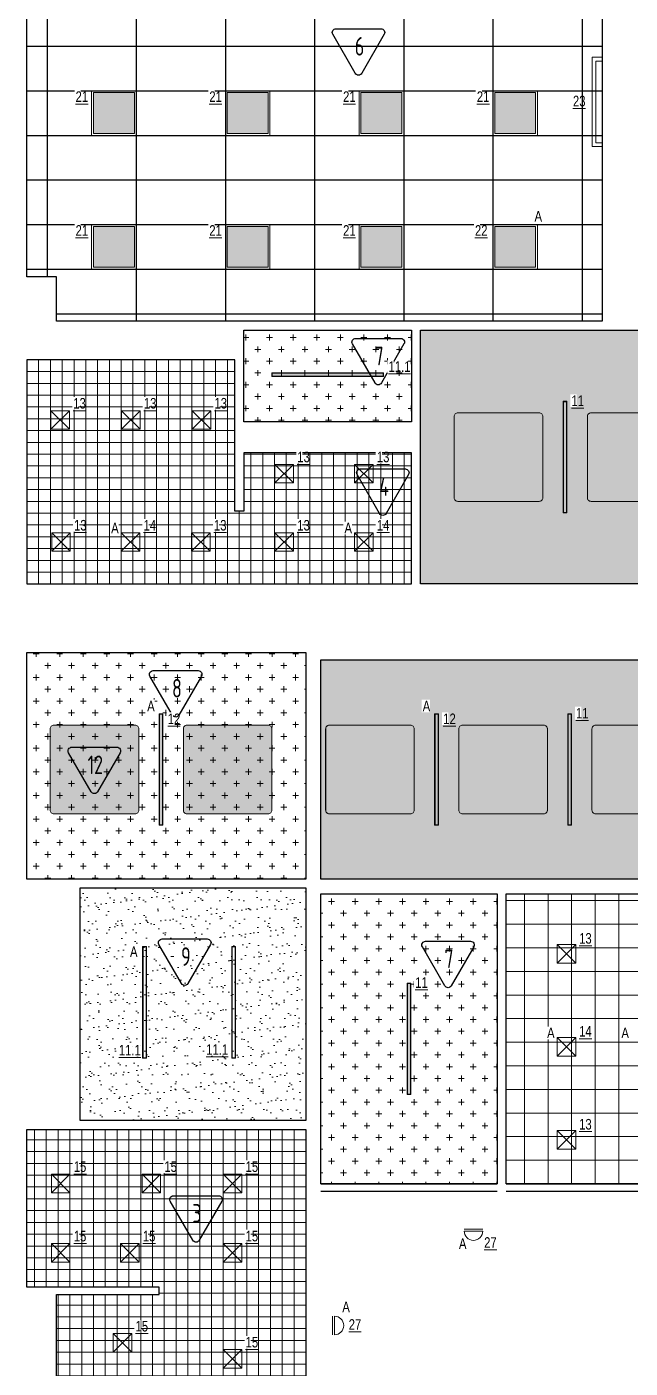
# Model space of a CAD drawing. Header units: millimetres. Extents: x -510890 to 418982, y -118257 to 141350.
# Drawn here: x -194639 to -186518, y 64616 to 82661 of the extents above; entities that cross this region are included whole.
import ezdxf

# ---------------------------------------------------------------- set-up
doc = ezdxf.new("R2010")
doc.units = ezdxf.units.MM
for name, color, linetype, lineweight in [('_ЭОМ_ОБЩ_Освещение_текст тип светильника', 172, 'Continuous', 50), ('_ЭОМ_светильник А', 1, 'Continuous', 35), ('_ЭОМ_светильник Р', 4, 'Continuous', 35), ('АР_Потолки_Штриховка', 252, 'Continuous', 0), ('АР_Потолок_Грильято_черный_100х100', 250, 'Continuous', 5), ('СИЛА', 1, 'Continuous', 30)]:
    doc.layers.add(name, color=color, linetype=linetype, lineweight=lineweight)
doc.layers.add('X-ref Light', color=250, linetype='Continuous')
doc.layers.add('X-ref Light Emergency', color=249, linetype='Continuous')
for name, color, linetype, lineweight, true_color in [('АР_Потолок_RAL 095 85 40', 7, 'Continuous', 5, 0xddc87a), ('АР_Потолок_RAL 100 70 20', 7, 'Continuous', 5, 0xb3ac85), ('АР_Потолок_Грильято_белый_50х50', 7, 'Continuous', 5, 0x8e00bd), ('АР_Потолок_Грильято_черный_50х50', 7, 'Continuous', 5, 0xfa3e00), ('АР_Потолок_Покраска', 7, 'Continuous', 5, 0x007399), ('АР_Потолок_Текстура дерево', 7, 'Continuous', 5, 0xe7bf8e)]:
    doc.layers.add(name, color=color, linetype=linetype, lineweight=lineweight, true_color=true_color)
doc.layers.get('X-ref Light').off()
doc.styles.add('ISOCPEUR', font='isocpeur.ttf', dxfattribs={"height": 800})
doc.styles.add('ГОСТ', font='cad.shx', dxfattribs={"width": 0.8})

# ---------------------------------------------------------------- blocks, each defined once
blk = doc.blocks.new('40 НА 40 ГРИЛЬЯТО ДЛЯ 50')
at = {"color": 0, "linetype": 'ByBlock', "lineweight": -2, "ltscale": 100}
for points in [[(125, -125), (-125, -125), (-125, 125), (125, 125), (125, -125)], [(125, 125), (-125, -125)], [(-125, 125), (125, -125)]]:
    blk.add_lwpolyline(points, dxfattribs=at)
blk = doc.blocks.new('RVE-PLS5070-1500-P')
at = {"color": 0, "linetype": 'ByBlock', "lineweight": -2, "ltscale": 40}
for points in [[(750, -25), (-750, -25), (-750, 25), (750, 25)], [(745, -20), (-745, -20), (-745, 20), (745, 20)]]:
    blk.add_lwpolyline(points, close=True, dxfattribs=at)
blk = doc.blocks.new('НАРУЖНЫЙ СВЕТИЛЬНИК')
at = {"color": 0, "linetype": 'ByBlock', "lineweight": -2}
for p, q in [((0, 250), (0, -250)), ((50, 250), (50, -250))]:
    blk.add_line(p, q, dxfattribs=at)
blk.add_arc((50, 0), 250, 270, 90, dxfattribs=at)
blk = doc.blocks.new('Кососвет')
at = {"color": 0, "linetype": 'ByBlock', "lineweight": -2, "ltscale": 40}
for points in [[(-600, 26), (600, 26), (600, -111)], [(-600, 26), (-600, -111)], [(-600, -111), (-550, -111)], [(-550, -24), (550, -24)], [(-550, -111), (-550, -24)], [(600, -111), (550, -111), (550, -24)]]:
    blk.add_lwpolyline(points, dxfattribs=at)
blk = doc.blocks.new('RVE-SLIM-PRIME-595')
at = {"color": 0, "linetype": 'ByBlock', "lineweight": -2, "ltscale": 40}
for points in [[(300, -300), (-300, -300), (-300, 300), (300, 300)], [(275, -275), (-275, -275), (-275, 275), (275, 275)]]:
    blk.add_lwpolyline(points, close=True, dxfattribs=at)
blk = doc.blocks.new('A$C35e846bc')
at = {"layer": 'АР_Потолки_Штриховка', "color": 18, "lineweight": 18, "ltscale": 100, "true_color": 0x000000}
for points in [[(15337, 22945), (14737, 22945), (14737, 23545), (15337, 23545)], [(15312, 22970), (14762, 22970), (14762, 23520), (15312, 23520)], [(17137, 22945), (16537, 22945), (16537, 23545), (17137, 23545)], [(17112, 22970), (16562, 22970), (16562, 23520), (17112, 23520)], [(18937, 22945), (18337, 22945), (18337, 23545), (18937, 23545)], [(18912, 22970), (18362, 22970), (18362, 23520), (18912, 23520)], [(20737, 22945), (20137, 22945), (20137, 23545), (20737, 23545)], [(20712, 22970), (20162, 22970), (20162, 23520), (20712, 23520)], [(15337, 21145), (14737, 21145), (14737, 21745), (15337, 21745)], [(15312, 21170), (14762, 21170), (14762, 21720), (15312, 21720)], [(17137, 21145), (16537, 21145), (16537, 21745), (17137, 21745)], [(17112, 21170), (16562, 21170), (16562, 21720), (17112, 21720)], [(18937, 21145), (18337, 21145), (18337, 21745), (18937, 21745)], [(18912, 21170), (18362, 21170), (18362, 21720), (18912, 21720)], [(20737, 21145), (20137, 21145), (20137, 21745), (20737, 21745)], [(20712, 21170), (20162, 21170), (20162, 21720), (20712, 21720)], [(18664, 19750), (17164, 19750), (17164, 19700), (18664, 19700)], [(18659, 19745), (17169, 19745), (17169, 19705), (18659, 19705)], [(21084, 19367), (21084, 17867), (21134, 17867), (21134, 19367)], [(21089, 19362), (21089, 17872), (21129, 17872), (21129, 19362)], [(15647, 15164), (15647, 13664), (15697, 13664), (15697, 15164)], [(15652, 15159), (15652, 13669), (15692, 13669), (15692, 15159)], [(19354, 15164), (19354, 13664), (19404, 13664), (19404, 15164)], [(19359, 15159), (19359, 13669), (19399, 13669), (19399, 15159)], [(21146, 15164), (21146, 13664), (21196, 13664), (21196, 15164)], [(21151, 15159), (21151, 13669), (21191, 13669), (21191, 15159)], [(18982, 11540), (18982, 10040), (19032, 10040), (19032, 11540)], [(18987, 11535), (18987, 10045), (19027, 10045), (19027, 11535)]]:
    blk.add_lwpolyline(points, close=True, dxfattribs=at)
for points in [[(14180, 13868), (14180, 14960, -0.414214), (14230, 15010), (15322, 15010, -0.414214), (15372, 14960), (15372, 13868, -0.414214), (15322, 13818), (14230, 13818, -0.414214)], [(15972, 13868), (15972, 14960, -0.414214), (16022, 15010), (17114, 15010, -0.414214), (17164, 14960), (17164, 13868, -0.414214), (17114, 13818), (16022, 13818, -0.414214)], [(17887, 13868), (17887, 14960, -0.414214), (17937, 15010), (19029, 15010, -0.414214), (19079, 14960), (19079, 13868, -0.414214), (19029, 13818), (17937, 13818, -0.414214)], [(19679, 13868), (19679, 14960, -0.414214), (19729, 15010), (20821, 15010, -0.414214), (20871, 14960), (20871, 13868, -0.414214), (20821, 13818), (19729, 13818, -0.414214)], [(21471, 13868), (21471, 14960, -0.414214), (21521, 15010), (22613, 15010, -0.414214), (22663, 14960), (22663, 13868, -0.414214), (22613, 13818), (21521, 13818, -0.414214)]]:
    blk.add_lwpolyline(points, format="xyb", close=True, dxfattribs=at)
at = {"layer": '_ЭОМ_светильник А', "color": 18, "lineweight": 18, "ltscale": 100, "true_color": 0x000000}
blk.add_blockref('RVE-SLIM-PRIME-595', (20437, 21445), dxfattribs=at)
at = {"layer": '_ЭОМ_светильник А', "color": 18, "lineweight": 18, "ltscale": 100, "true_color": 0x000000, "xscale": -1}
for p in [(15261, 17475), (18401, 17475)]:
    blk.add_blockref('40 НА 40 ГРИЛЬЯТО ДЛЯ 50', p, dxfattribs=at)
at = {"layer": '_ЭОМ_светильник А', "color": 18, "lineweight": 18, "ltscale": 100, "true_color": 0x000000}
for name, p, rotation in [('RVE-PLS5070-1500-P', (15672, 14414), 270), ('RVE-PLS5070-1500-P', (19379, 14414), 270), ('40 НА 40 ГРИЛЬЯТО ДЛЯ 50', (21128, 10683), 90)]:
    blk.add_blockref(name, p, dxfattribs=dict(at, rotation=rotation))
at = {"layer": '_ЭОМ_светильник Р', "color": 18, "lineweight": 18, "ltscale": 100, "true_color": 0x000000}
for name, p, rotation in [('Кососвет', (21498, 23395), 89.99999999999999), ('RVE-PLS5070-1500-P', (21109, 18617), 89.99999999999997), ('RVE-PLS5070-1500-P', (21171, 14414), 89.99999999999997), ('40 НА 40 ГРИЛЬЯТО ДЛЯ 50', (21128, 11933), 90), ('RVE-PLS5070-1500-P', (19007, 10790), 89.99999999999997), ('40 НА 40 ГРИЛЬЯТО ДЛЯ 50', (21128, 9433), 90)]:
    blk.add_blockref(name, p, dxfattribs=dict(at, rotation=rotation))
for name, p in [('RVE-SLIM-PRIME-595', (15037, 23245)), ('RVE-SLIM-PRIME-595', (16837, 23245)), ('RVE-SLIM-PRIME-595', (18637, 23245)), ('RVE-SLIM-PRIME-595', (20437, 23245)), ('RVE-SLIM-PRIME-595', (15037, 21445)), ('RVE-SLIM-PRIME-595', (16837, 21445)), ('RVE-SLIM-PRIME-595', (18637, 21445)), ('40 НА 40 ГРИЛЬЯТО ДЛЯ 50', (14321, 8846)), ('40 НА 40 ГРИЛЬЯТО ДЛЯ 50', (15541, 8846)), ('40 НА 40 ГРИЛЬЯТО ДЛЯ 50', (16634, 8846)), ('40 НА 40 ГРИЛЬЯТО ДЛЯ 50', (14321, 7912)), ('40 НА 40 ГРИЛЬЯТО ДЛЯ 50', (15251, 7912)), ('40 НА 40 ГРИЛЬЯТО ДЛЯ 50', (16634, 7912)), ('40 НА 40 ГРИЛЬЯТО ДЛЯ 50', (15153, 6700)), ('40 НА 40 ГРИЛЬЯТО ДЛЯ 50', (16634, 6486))]:
    blk.add_blockref(name, p, dxfattribs=at)
at = {"layer": '_ЭОМ_светильник Р', "color": 18, "lineweight": 18, "ltscale": 100, "true_color": 0x000000, "xscale": -1}
for p in [(14315, 19116), (15265, 19116), (16215, 19116), (17330, 18394), (18401, 18394), (14325, 17475), (16208, 17475), (17330, 17475)]:
    blk.add_blockref('40 НА 40 ГРИЛЬЯТО ДЛЯ 50', p, dxfattribs=at)
at = {"layer": 'X-ref Light Emergency', "color": 18, "linetype": 'ByBlock', "lineweight": 18, "ltscale": 40, "true_color": 0x000000, "rotation": 180}
blk.add_blockref('40 НА 40 ГРИЛЬЯТО ДЛЯ 50', (16634, 6486), dxfattribs=at)
at = {"layer": '_ЭОМ_ОБЩ_Освещение_текст тип светильника', "color": 18, "lineweight": 18, "ltscale": 40, "true_color": 0x000000, "char_height": 142.2, "width": 55.87, "attachment_point": 1, "style": 'ГОСТ', "bg_fill": 3, "box_fill_scale": 1.1, "bg_fill_color": 256, "bg_fill_transparency": 0}
for insert in [(15103, 10710), (16279, 10718)]:
    blk.add_mtext('{\\L11.1}', dxfattribs=dict(at, insert=insert))
at = {"layer": '_ЭОМ_светильник А', "color": 18, "lineweight": 18, "ltscale": 100, "true_color": 0x000000, "char_height": 142, "attachment_point": 1, "style": 'ГОСТ', "bg_fill": 3, "box_fill_scale": 1.1, "bg_fill_color": 256, "bg_fill_transparency": 0}
for insert, width in [((15254, 12034), 86.04), ((21867, 10942), 86.04), ((19681, 8106), 93.25), ((18111, 7255), 93.25)]:
    blk.add_mtext('А', dxfattribs=dict(at, insert=insert, width=width))
at = {"layer": '_ЭОМ_светильник А', "color": 18, "lineweight": 18, "ltscale": 100, "true_color": 0x000000, "rotation": 269.9999999999999}
blk.add_blockref('RVE-PLS5070-1500-P', (15449, 11282), dxfattribs=at)
at = {"layer": '_ЭОМ_светильник Р', "color": 18, "lineweight": 18, "ltscale": 100, "true_color": 0x000000, "rotation": 269.9999999999999}
blk.add_blockref('RVE-PLS5070-1500-P', (16649, 11282), dxfattribs=at)
at = {"layer": 'СИЛА', "color": 18, "lineweight": 18, "true_color": 0x000000, "xscale": 0.5, "yscale": 0.5, "zscale": 0.5, "rotation": 270}
blk.add_blockref('НАРУЖНЫЙ СВЕТИЛЬНИК', (19876, 8230), dxfattribs=at)
at = {"layer": 'СИЛА', "color": 18, "lineweight": 18, "true_color": 0x000000, "xscale": 0.5, "yscale": 0.5, "zscale": 0.5}
blk.add_blockref('НАРУЖНЫЙ СВЕТИЛЬНИК', (17980, 6934), dxfattribs=at)
at = {"layer": '_ЭОМ_ОБЩ_Освещение_текст тип светильника', "color": 18, "lineweight": 18, "ltscale": 40, "true_color": 0x000000, "char_height": 142.2, "width": 55.87, "attachment_point": 1, "style": 'ГОСТ', "bg_fill": 3, "box_fill_scale": 1.1, "bg_fill_color": 256, "bg_fill_transparency": 0}
for s, insert in [('{\\L21}', (14521, 23537)), ('{\\L21}', (16321, 23537)), ('{\\L21}', (18121, 23537)), ('{\\L21}', (19921, 23537)), ('{\\L23}', (21215, 23478)), ('{\\L21}', (14521, 21737)), ('{\\L21}', (16321, 21737)), ('{\\L21}', (18121, 21737)), ('{\\L22}', (19896, 21737)), ('{\\L11.1}', (18733, 19906)), ('{\\L13}', (14490, 19412)), ('{\\L13}', (15440, 19412)), ('{\\L13}', (16390, 19412)), ('{\\L11}', (21194, 19446)), ('{\\L13}', (17505, 18690)), ('{\\L13}', (18576, 18690)), ('{\\L13}', (14500, 17771)), ('{\\L14}', (15436, 17771)), ('{\\L13}', (16383, 17771)), ('{\\L13}', (17505, 17771)), ('{\\L14}', (18576, 17771)), ('{\\L12}', (15761, 15167, 0)), ('{\\L12}', (19469, 15167, 0)), ('{\\L11}', (21256, 15243)), ('{\\L13}', (21298, 12213)), ('{\\L11}', (19092, 11619)), ('{\\L14}', (21298, 10963)), ('{\\L13}', (21298, 9713)), ('{\\L15}', (14497, 9142)), ('{\\L15}', (15716, 9142)), ('{\\L15}', (16809, 9142)), ('{\\L15}', (14497, 8208)), ('{\\L15}', (15426, 8208)), ('{\\L15}', (16809, 8208)), ('{\\L15}', (15328, 6996)), ('{\\L15}', (16809, 6781))]:
    blk.add_mtext(s, dxfattribs=dict(at, insert=insert))
at = {"layer": '_ЭОМ_светильник А', "color": 18, "lineweight": 18, "ltscale": 100, "true_color": 0x000000, "char_height": 142, "width": 86.04, "attachment_point": 1, "style": 'ГОСТ', "bg_fill": 3, "box_fill_scale": 1.1, "bg_fill_color": 256, "bg_fill_transparency": 0}
for insert in [(20698, 21928), (15000, 17734), (18140, 17734), (15485, 15338), (19193, 15338), (20867, 10942)]:
    blk.add_mtext('А', dxfattribs=dict(at, insert=insert))
at = {"layer": '_ЭОМ_светильник Р', "color": 18, "lineweight": 18, "ltscale": 100, "true_color": 0x000000, "rotation": 180}
blk.add_blockref('RVE-PLS5070-1500-P', (17914, 19725), dxfattribs=at)
at = {"layer": '_ЭОМ_ОБЩ_Освещение_текст тип светильника', "color": 18, "lineweight": 18, "ltscale": 40, "true_color": 0x000000, "char_height": 142.2, "width": 55.87, "attachment_point": 1, "style": 'ГОСТ', "bg_fill": 3, "box_fill_scale": 1.1, "bg_fill_color": 256, "bg_fill_transparency": 0}
for insert in [(20020, 8122), (18197, 7019)]:
    blk.add_mtext('{\\L27}', dxfattribs=dict(at, insert=insert))

msp = doc.modelspace()

# ---------------------------------------------------------------- hatches: boundary and pattern name
at = {"layer": 'АР_Потолки_Штриховка', "ltscale": 100, "true_color": 0xf8f6b0}
h = msp.add_hatch(color=51, dxfattribs=at)
h.dxf.hatch_style = 1
h.paths.add_polyline_path([(-193741.7, 81225.5), (-193191.7, 81225.5), (-193191.7, 81775.5), (-193741.7, 81775.5)])
h = msp.add_hatch(color=51, dxfattribs=at)
h.dxf.hatch_style = 1
h.paths.add_polyline_path([(-191941.7, 81225.5), (-191391.7, 81225.5), (-191391.7, 81775.5), (-191941.7, 81775.5)])
h = msp.add_hatch(color=51, dxfattribs=at)
h.dxf.hatch_style = 1
h.paths.add_polyline_path([(-190141.7, 81225.5), (-189591.7, 81225.5), (-189591.7, 81775.5), (-190141.7, 81775.5)])
h = msp.add_hatch(color=51, dxfattribs=at)
h.dxf.hatch_style = 1
h.paths.add_polyline_path([(-188341.7, 81225.5), (-187791.7, 81225.5), (-187791.7, 81775.5), (-188341.7, 81775.5)])
h = msp.add_hatch(color=51, dxfattribs=at)
h.dxf.hatch_style = 1
h.paths.add_polyline_path([(-193741.7, 79425.5), (-193191.7, 79425.5), (-193191.7, 79975.5), (-193741.7, 79975.5)])
h = msp.add_hatch(color=51, dxfattribs=at)
h.dxf.hatch_style = 1
h.paths.add_polyline_path([(-191941.7, 79425.5), (-191391.7, 79425.5), (-191391.7, 79975.5), (-191941.7, 79975.5)])
h = msp.add_hatch(color=51, dxfattribs=at)
h.dxf.hatch_style = 1
h.paths.add_polyline_path([(-190141.7, 79425.5), (-189591.7, 79425.5), (-189591.7, 79975.5), (-190141.7, 79975.5)])
h = msp.add_hatch(color=51, dxfattribs=at)
h.dxf.hatch_style = 1
h.paths.add_polyline_path([(-188341.7, 79425.5), (-187791.7, 79425.5), (-187791.7, 79975.5), (-188341.7, 79975.5)])
h = msp.add_hatch(color=51, dxfattribs=at)
h.dxf.hatch_style = 1
h.paths.add_polyline_path([(-189845, 78000.3), (-191335, 78000.3), (-191335, 77960.3), (-189845, 77960.3)])
h = msp.add_hatch(color=51, dxfattribs=at)
h.dxf.hatch_style = 1
h.paths.add_polyline_path([(-187414.9, 77618), (-187414.9, 76128), (-187374.9, 76128), (-187374.9, 77618)])
h = msp.add_hatch(color=51, dxfattribs=at)
h.dxf.hatch_style = 1
h.paths.add_polyline_path([(-192852.2, 73415.1), (-192852.2, 71925.1), (-192812.2, 71925.1), (-192812.2, 73415.1)])
h = msp.add_hatch(color=51, dxfattribs=at)
h.dxf.hatch_style = 1
h.paths.add_polyline_path([(-189144.4, 73415.1), (-189144.4, 71925.1), (-189104.4, 71925.1), (-189104.4, 73415.1)])
h = msp.add_hatch(color=51, dxfattribs=at)
h.dxf.hatch_style = 1
h.paths.add_polyline_path([(-187352.4, 73415.1), (-187352.4, 71925.1), (-187312.4, 71925.1), (-187312.4, 73415.1)])
h = msp.add_hatch(color=51, dxfattribs=at)
h.dxf.hatch_style = 1
h.paths.add_polyline_path([(-189516.4, 69790.7), (-189516.4, 68300.7), (-189476.4, 68300.7), (-189476.4, 69790.7)])
at = {"layer": 'АР_Потолок_RAL 095 85 40', "transparency": 33554687}
h = msp.add_hatch(color=256, dxfattribs=at)
h.dxf.hatch_style = 1
h.paths.add_polyline_path([(-185902.9, 77419, 0.4142136), (-185952.9, 77469), (-187044.9, 77469, 0.4142136), (-187094.9, 77419), (-187094.9, 76327, 0.4142136), (-187044.9, 76277), (-185952.9, 76277, 0.4142136), (-185902.9, 76327)])
h = msp.add_hatch(color=256, dxfattribs=at)
h.dxf.hatch_style = 1
h.paths.add_polyline_path([(-191340.2, 73216.1, 0.4142136), (-191390.2, 73266.1), (-192482.2, 73266.1, 0.4142136), (-192532.2, 73216.1), (-192532.2, 72124.1, 0.4142136), (-192482.2, 72074.1), (-191390.2, 72074.1, 0.4142136), (-191340.2, 72124.1)])
h = msp.add_hatch(color=256, dxfattribs=at)
h.dxf.hatch_style = 1
h.paths.add_polyline_path([(-185840.4, 73216.1, 0.4142136), (-185890.4, 73266.1), (-186982.4, 73266.1, 0.4142136), (-187032.4, 73216.1), (-187032.4, 72124.1, 0.4142136), (-186982.4, 72074.1), (-185890.4, 72074.1, 0.4142136), (-185840.4, 72124.1)])
at = {"layer": 'АР_Потолок_RAL 100 70 20', "transparency": 33554687}
h = msp.add_hatch(color=256, dxfattribs=at)
h.dxf.hatch_style = 1
h.paths.add_polyline_path([(-189424.4, 73216.1, 0.4142136), (-189474.4, 73266.1), (-190566.4, 73266.1, 0.4142136), (-190616.4, 73216.1), (-190616.4, 72124.1, 0.4142136), (-190566.4, 72074.1), (-189474.4, 72074.1, 0.4142136), (-189424.4, 72124.1)])
at = {"layer": 'АР_Потолок_Грильято_белый_50х50', "transparency": 33554559}
h = msp.add_hatch(dxfattribs=at)
h.set_pattern_fill('ANSI37', color=256, scale=50, angle=45)
h.set_pattern_definition([(90, (-194638.85, 75165.68), (-158.75, 0), []), (180, (-194638.85, 75165.68), (0, -158.75), [])])
h.paths.add_polyline_path([(-191838.5, 78181.5), (-194638.9, 78181.5), (-194638.9, 75165.7), (-189461.4, 75165.7), (-189461.4, 76928.3), (-191718.5, 76928.3), (-191718.5, 76146.4), (-191838.5, 76146.4)])
at = {"layer": 'АР_Потолок_Грильято_черный_100х100', "transparency": 33554559}
h = msp.add_hatch(dxfattribs=at)
h.set_pattern_fill('ANSI37', color=256, scale=100, angle=45)
h.set_pattern_definition([(90, (-182543.85, 67095.68), (-317.5, 0), []), (180, (-182543.85, 67095.68), (0, -317.5), [])])
h.paths.add_polyline_path([(-188188.9, 70995.7), (-182543.9, 70995.7), (-182543.8, 67095.7), (-188188.9, 67095.7)])
at = {"layer": 'АР_Потолок_Грильято_черный_50х50', "transparency": 33554559}
h = msp.add_hatch(dxfattribs=at)
h.set_pattern_fill('ANSI37', color=256, scale=50, angle=45)
h.set_pattern_definition([(90, (-190883.85, 61655.68), (-158.75, 0), []), (180, (-190883.85, 61655.68), (0, -158.75), [])])
h.paths.add_polyline_path([(-194238.1, 65605.7), (-192856, 65605.7), (-192856, 65705.7), (-194638.9, 65705.7), (-194638.9, 67826.8), (-190883.9, 67826.8), (-190883.9, 61655.7), (-194238.2, 61655.7)])
at = {"layer": 'АР_Потолок_Покраска'}
h = msp.add_hatch(dxfattribs=at)
h.set_pattern_fill('CROSS', color=256, scale=25)
h.set_pattern_definition([(0, (-416405.63, 48417.43), (158.75, 158.75), [79.375, -238.125]), (90, (-416365.94, 48377.74), (-158.75, 158.75), [79.375, -238.125])])
h.paths.add_polyline_path([(-186073.9, 86350.7), (-177808.9, 86350.7), (-177808.9, 78580.3), (-165736.3, 78580.3), (-165736.6, 75165.7), (-189341.1, 75165.7), (-189341.4, 78580.3), (-186073.9, 78580.3)])
h = msp.add_hatch(dxfattribs=at)
h.set_pattern_fill('CROSS', color=256, scale=25)
h.set_pattern_definition([(0, (-450650.37, 64351.76), (158.75, 158.75), [79.375, -238.125]), (90, (-450610.68, 64312.07), (-158.75, 158.75), [79.375, -238.125])])
h.paths.add_polyline_path([(-191718.5, 78580.3), (-189461.4, 78582.2), (-189461.5, 77348.7), (-191718.5, 77348.7)])
h = msp.add_hatch(dxfattribs=at)
h.set_pattern_fill('CROSS', color=256, scale=25)
h.set_pattern_definition([(0, (-402865.63, 36211.22), (158.75, 158.75), [79.375, -238.125]), (90, (-402825.94, 36171.53), (-158.75, 158.75), [79.375, -238.125])])
h.paths.add_polyline_path([(-190683.9, 74144.5), (-186228.9, 74144.5), (-186228.9, 74865.7), (-169118.9, 74865.7), (-169118.9, 74144.5), (-164268.9, 74144.5), (-164268.9, 71195.7), (-190683.9, 71195.7)])
h = msp.add_hatch(dxfattribs=at)
h.set_pattern_fill('CROSS', color=256, scale=25)
h.set_pattern_definition([(0, (-426011, 36443.2), (158.75, 158.75), [79.375, -238.125]), (90, (-425971.32, 36403.51), (-158.75, 158.75), [79.375, -238.125])])
h.paths.add_polyline_path([(-194638.9, 74244.5), (-190883.9, 74244.5), (-190883.9, 71195.7), (-194638.9, 71195.7)])
h = msp.add_hatch(dxfattribs=at)
h.set_pattern_fill('AR-SAND', color=256, scale=5)
h.set_pattern_definition([(37.5, (-399410.6, 36204.57), (-8.00016, 244.70662), [0, -193.04, 0, -215.9, 0, -206.375]), (7.5, (-399410.6, 36204.57), (224.76164, 358.41255), [0, -104.14, 0, -173.99, 0, -66.675]), (327.5, (-399566.8, 36204.57), (395.49619, 0.7186), [0, -63.5, 0, -228.6, 0, -298.45]), (317.5, (-399566.8, 36204.57), (381.7782, 111.46466), [0, -31.75, 0, -149.86, 0, -171.45])])
h.paths.add_polyline_path([(-190883.8, 71075.7), (-190883.9, 67946.8), (-193919, 67946.8), (-193919, 71075.7)])
h = msp.add_hatch(dxfattribs=at)
h.set_pattern_fill('CROSS', color=256, scale=25)
h.set_pattern_definition([(0, (-449497.8, 56765.23), (158.75, 158.75), [79.375, -238.125]), (90, (-449458.12, 56725.54), (-158.75, 158.75), [79.375, -238.125])])
h.paths.add_polyline_path([(-190683.9, 70995.7), (-188308.9, 70995.7), (-188308.9, 67095.7), (-190683.9, 67095.7)])
at = {"layer": 'АР_Потолок_Текстура дерево', "transparency": 33554687}
h = msp.add_hatch(color=256, dxfattribs=at)
h.dxf.hatch_style = 1
h.paths.add_polyline_path([(-187694.9, 77419, 0.4142136), (-187744.9, 77469), (-188836.9, 77469, 0.4142136), (-188886.9, 77419), (-188886.9, 76327, 0.4142136), (-188836.9, 76277), (-187744.9, 76277, 0.4142136), (-187694.9, 76327)])
h = msp.add_hatch(color=256, dxfattribs=at)
h.dxf.hatch_style = 1
h.paths.add_polyline_path([(-193132.2, 73216.1, 0.4142136), (-193182.2, 73266.1), (-194274.2, 73266.1, 0.4142136), (-194324.2, 73216.1), (-194324.2, 72124.1, 0.4142136), (-194274.2, 72074.1), (-193182.2, 72074.1, 0.4142136), (-193132.2, 72124.1)])
h = msp.add_hatch(color=256, dxfattribs=at)
h.dxf.hatch_style = 1
h.paths.add_polyline_path([(-187632.4, 73216.1, 0.4142136), (-187682.4, 73266.1), (-188774.4, 73266.1, 0.4142136), (-188824.4, 73216.1), (-188824.4, 72124.1, 0.4142136), (-188774.4, 72074.1), (-187682.4, 72074.1, 0.4142136), (-187632.4, 72124.1)])

# ---------------------------------------------------------------- linework, layer by layer
for points in [[(-186073.9, 86350.7), (-177808.9, 86350.7), (-177808.9, 78580.3), (-165736.3, 78580.3), (-165736.6, 75165.7), (-189341.1, 75165.7), (-189341.4, 78580.3), (-186073.9, 78580.3)], [(-194638.9, 86100.7), (-186894.7, 86100.7), (-186894.7, 78700.3), (-194238.9, 78700.3), (-194238.9, 79298.5), (-194638.9, 79298.5)], [(-191718.5, 78580.3), (-189461.4, 78582.2), (-189461.5, 77348.7), (-191718.5, 77348.7)], [(-191838.5, 78181.5), (-194638.9, 78181.5), (-194638.9, 75165.7), (-189461.4, 75165.7), (-189461.4, 76928.3), (-191718.5, 76928.3), (-191718.5, 76146.4), (-191838.5, 76146.4)], [(-190683.9, 74144.5), (-186228.9, 74144.5), (-186228.9, 74865.7), (-169118.9, 74865.7), (-169118.9, 74144.5), (-164268.9, 74144.5), (-164268.9, 71195.7), (-190683.9, 71195.7)], [(-194638.9, 74244.5), (-190883.9, 74244.5), (-190883.9, 71195.7), (-194638.9, 71195.7)], [(-194638.9, 74244.5), (-190883.9, 74244.5), (-190883.9, 71195.7), (-194638.9, 71195.7)], [(-190883.8, 71075.7), (-190883.9, 67946.8), (-193919, 67946.8), (-193919, 71075.7)], [(-190683.9, 70995.7), (-188308.9, 70995.7), (-188308.9, 67095.7), (-190683.9, 67095.7)], [(-188188.9, 70995.7), (-182543.9, 70995.7), (-182543.8, 67095.7), (-188188.9, 67095.7)], [(-194238.1, 65605.7), (-192856, 65605.7), (-192856, 65705.7), (-194638.9, 65705.7), (-194638.9, 67826.8), (-190883.9, 67826.8), (-190883.9, 61655.7), (-194238.2, 61655.7)]]:
    msp.add_lwpolyline(points, close=True)
for points in [[(-194366.8, 86100.6), (-194366.7, 79298.5)], [(-193166.8, 86100.6), (-193166.7, 78700.3)], [(-191966.8, 86100.6), (-191966.7, 78700.3)], [(-190766.8, 86100.6), (-190766.7, 78700.3)], [(-189566.8, 86100.6), (-189566.7, 78700.3)], [(-188366.8, 86100.6), (-188366.7, 78700.3)], [(-187166.8, 86100.6), (-187166.7, 78700.3)], [(-194638.9, 82400.5), (-186894.7, 82400.5)], [(-194638.9, 81800.5), (-186894.7, 81800.5)], [(-194638.9, 81200.5), (-186894.7, 81200.5)], [(-194638.9, 80600.5), (-186894.7, 80600.5)], [(-194638.9, 80000.5), (-186894.7, 80000.5)], [(-194638.9, 79400.5), (-186894.7, 79400.5)], [(-194238.9, 78800.5), (-186894.7, 78800.5)], [(-190683.9, 67095.7), (-188308.9, 67095.7)], [(-190683.9, 66995.7), (-188308.9, 66995.7)], [(-188188.9, 67095.7), (-182543.8, 67095.7)], [(-188188.9, 66995.7), (-182543.8, 66995.7)]]:
    msp.add_lwpolyline(points)
for points in [[(-190478.1, 82636), (-189871.9, 82636, -0.5773495), (-189828.6, 82561), (-190131.7, 82036, -0.5773541), (-190218.3, 82036), (-190521.4, 82561, -0.5773491), (-190478.1, 82636, -0.0000017)], [(-190212.5, 78469.7), (-189606.3, 78469.7, -0.5773495), (-189563, 78394.7), (-189866.1, 77869.7, -0.5773541), (-189952.7, 77869.7), (-190255.8, 78394.7, -0.5773491), (-190212.5, 78469.7, -0.0000017)], [(-190150.4, 76712.6), (-189544.2, 76712.6, -0.5773495), (-189500.9, 76637.6), (-189804, 76112.6, -0.5773541), (-189890.6, 76112.6), (-190193.8, 76637.6, -0.5773491), (-190150.4, 76712.6, -0.0000017)], [(-192937.7, 74000.3), (-192331.5, 74000.3, -0.5773495), (-192288.2, 73925.3), (-192591.3, 73400.3, -0.5773541), (-192677.9, 73400.3), (-192981, 73925.3, -0.5773491), (-192937.7, 74000.3, -0.0000017)], [(-194032.5, 72970), (-193426.2, 72970, -0.5773495), (-193382.9, 72895), (-193686, 72370, -0.5773541), (-193772.6, 72370), (-194075.8, 72895, -0.5773491), (-194032.5, 72970, -0.0000017)], [(-192816.9, 70389.9), (-192210.7, 70389.9, -0.5773495), (-192167.4, 70314.9), (-192470.5, 69789.9, -0.5773541), (-192557.1, 69789.9), (-192860.2, 70314.9, -0.5773491), (-192816.9, 70389.9, -0.0000017)], [(-189272.4, 70359.3), (-188666.2, 70359.3, -0.5773495), (-188622.9, 70284.3), (-188926, 69759.3, -0.5773541), (-189012.6, 69759.3), (-189315.7, 70284.3, -0.5773491), (-189272.4, 70359.3, -0.0000017)], [(-192664.1, 66936.6), (-192057.9, 66936.6, -0.5773495), (-192014.6, 66861.6), (-192317.7, 66336.6, -0.5773541), (-192404.3, 66336.6), (-192707.4, 66861.6, -0.5773491), (-192664.1, 66936.6, -0.0000017)]]:
    msp.add_lwpolyline(points, format="xyb")
at = {"layer": 'АР_Потолки_Штриховка', "color": 18, "ltscale": 100, "true_color": 0x000000}
for points in [[(-193166.7, 81200.5), (-193766.7, 81200.5), (-193766.7, 81800.5), (-193166.7, 81800.5)], [(-193191.7, 81225.5), (-193741.7, 81225.5), (-193741.7, 81775.5), (-193191.7, 81775.5)], [(-191366.7, 81200.5), (-191966.7, 81200.5), (-191966.7, 81800.5), (-191366.7, 81800.5)], [(-191391.7, 81225.5), (-191941.7, 81225.5), (-191941.7, 81775.5), (-191391.7, 81775.5)], [(-189566.7, 81200.5), (-190166.7, 81200.5), (-190166.7, 81800.5), (-189566.7, 81800.5)], [(-189591.7, 81225.5), (-190141.7, 81225.5), (-190141.7, 81775.5), (-189591.7, 81775.5)], [(-187766.7, 81200.5), (-188366.7, 81200.5), (-188366.7, 81800.5), (-187766.7, 81800.5)], [(-187791.7, 81225.5), (-188341.7, 81225.5), (-188341.7, 81775.5), (-187791.7, 81775.5)], [(-193166.7, 79400.5), (-193766.7, 79400.5), (-193766.7, 80000.5), (-193166.7, 80000.5)], [(-193191.7, 79425.5), (-193741.7, 79425.5), (-193741.7, 79975.5), (-193191.7, 79975.5)], [(-191366.7, 79400.5), (-191966.7, 79400.5), (-191966.7, 80000.5), (-191366.7, 80000.5)], [(-191391.7, 79425.5), (-191941.7, 79425.5), (-191941.7, 79975.5), (-191391.7, 79975.5)], [(-189566.7, 79400.5), (-190166.7, 79400.5), (-190166.7, 80000.5), (-189566.7, 80000.5)], [(-189591.7, 79425.5), (-190141.7, 79425.5), (-190141.7, 79975.5), (-189591.7, 79975.5)], [(-187766.7, 79400.5), (-188366.7, 79400.5), (-188366.7, 80000.5), (-187766.7, 80000.5)], [(-187791.7, 79425.5), (-188341.7, 79425.5), (-188341.7, 79975.5), (-187791.7, 79975.5)], [(-189840, 78005.3), (-191340, 78005.3), (-191340, 77955.3), (-189840, 77955.3)], [(-189845, 78000.3), (-191335, 78000.3), (-191335, 77960.3), (-189845, 77960.3)], [(-187419.9, 77623), (-187419.9, 76123), (-187369.9, 76123), (-187369.9, 77623)], [(-187414.9, 77618), (-187414.9, 76128), (-187374.9, 76128), (-187374.9, 77618)], [(-192857.2, 73420.1), (-192857.2, 71920.1), (-192807.2, 71920.1), (-192807.2, 73420.1)], [(-192852.2, 73415.1), (-192852.2, 71925.1), (-192812.2, 71925.1), (-192812.2, 73415.1)], [(-189149.4, 73420.1), (-189149.4, 71920.1), (-189099.4, 71920.1), (-189099.4, 73420.1)], [(-189144.4, 73415.1), (-189144.4, 71925.1), (-189104.4, 71925.1), (-189104.4, 73415.1)], [(-187357.4, 73420.1), (-187357.4, 71920.1), (-187307.4, 71920.1), (-187307.4, 73420.1)], [(-187352.4, 73415.1), (-187352.4, 71925.1), (-187312.4, 71925.1), (-187312.4, 73415.1)], [(-189521.4, 69795.7), (-189521.4, 68295.7), (-189471.4, 68295.7), (-189471.4, 69795.7)], [(-189516.4, 69790.7), (-189516.4, 68300.7), (-189476.4, 68300.7), (-189476.4, 69790.7)]]:
    msp.add_lwpolyline(points, close=True, dxfattribs=at)
for points in [[(-188886.9, 76327), (-188886.9, 77419, -0.4142136), (-188836.9, 77469), (-187744.9, 77469, -0.4142136), (-187694.9, 77419), (-187694.9, 76327, -0.4142136), (-187744.9, 76277), (-188836.9, 76277, -0.4142136)], [(-187094.9, 76327), (-187094.9, 77419, -0.4142136), (-187044.9, 77469), (-185952.9, 77469, -0.4142136), (-185902.9, 77419), (-185902.9, 76327, -0.4142136), (-185952.9, 76277), (-187044.9, 76277, -0.4142136)], [(-194324.2, 72124.1), (-194324.2, 73216.1, -0.4142136), (-194274.2, 73266.1), (-193182.2, 73266.1, -0.4142136), (-193132.2, 73216.1), (-193132.2, 72124.1, -0.4142136), (-193182.2, 72074.1), (-194274.2, 72074.1, -0.4142136)], [(-192532.2, 72124.1), (-192532.2, 73216.1, -0.4142136), (-192482.2, 73266.1), (-191390.2, 73266.1, -0.4142136), (-191340.2, 73216.1), (-191340.2, 72124.1, -0.4142136), (-191390.2, 72074.1), (-192482.2, 72074.1, -0.4142136)], [(-190616.4, 72124.1), (-190616.4, 73216.1, -0.4142136), (-190566.4, 73266.1), (-189474.4, 73266.1, -0.4142136), (-189424.4, 73216.1), (-189424.4, 72124.1, -0.4142136), (-189474.4, 72074.1), (-190566.4, 72074.1, -0.4142136)], [(-188824.4, 72124.1), (-188824.4, 73216.1, -0.4142136), (-188774.4, 73266.1), (-187682.4, 73266.1, -0.4142136), (-187632.4, 73216.1), (-187632.4, 72124.1, -0.4142136), (-187682.4, 72074.1), (-188774.4, 72074.1, -0.4142136)], [(-187032.4, 72124.1), (-187032.4, 73216.1, -0.4142136), (-186982.4, 73266.1), (-185890.4, 73266.1, -0.4142136), (-185840.4, 73216.1), (-185840.4, 72124.1, -0.4142136), (-185890.4, 72074.1), (-186982.4, 72074.1, -0.4142136)]]:
    msp.add_lwpolyline(points, format="xyb", close=True, dxfattribs=at)

# ---------------------------------------------------------------- texts
at = {"char_height": 250, "width": 294.334, "attachment_point": 1, "style": 'ISOCPEUR'}
for s, insert in [('{\\W0.7;6}', (-190224.4, 82523.9)), ('{\\W0.7;7}', (-189958.8, 78357.6)), ('{\\W0.7;4}', (-189896.8, 76600.5)), ('{\\W0.7;8}', (-192684, 73888.2)), ('{\\W0.7;12}', (-193820.4, 72858)), ('{\\W0.7;9}', (-192563.2, 70277.8)), ('{\\W0.7;7}', (-189018.7, 70247.2)), ('{\\W0.7;3}', (-192410.5, 66824.5))]:
    msp.add_mtext(s, dxfattribs=dict(at, insert=insert))

# ---------------------------------------------------------------- next in the draw order: block references
at = {"layer": 'X-ref Light', "color": 18, "lineweight": 30, "true_color": 0x000000}
msp.add_blockref('A$C35e846bc', (-208503.8, 58255.7), dxfattribs=at)

doc.saveas('drawing.dxf')
